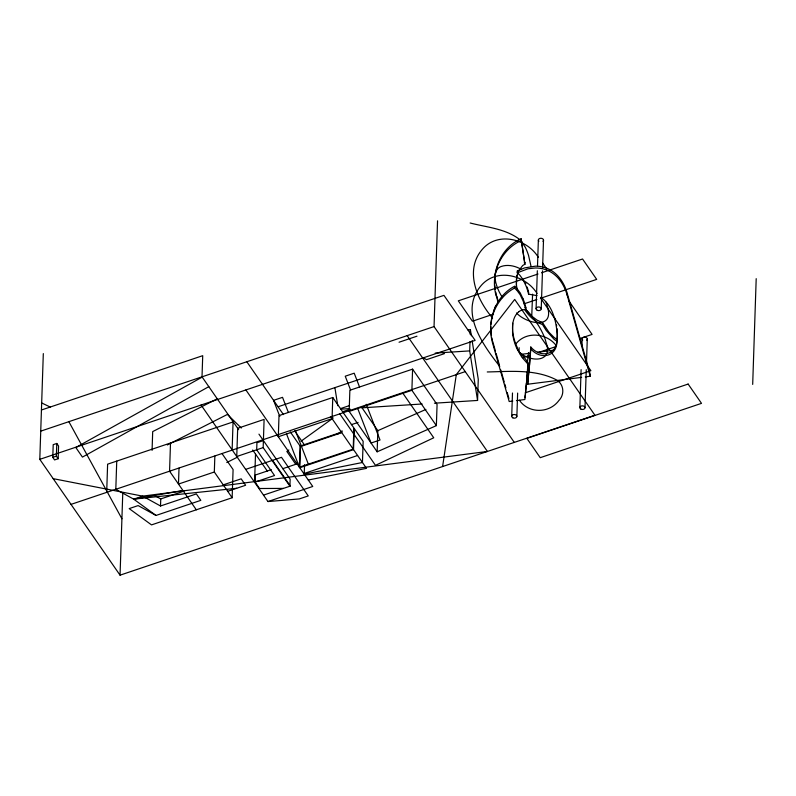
<?xml version="1.0" encoding="UTF-8"?>
<svg xmlns="http://www.w3.org/2000/svg" width="796" height="796" viewBox="0 0 796 796"><rect width="100%" height="100%" fill="white"/><g stroke="black" fill="none" stroke-linecap="round" stroke-linejoin="round"><path stroke-width="1.19" d="M532.584 294.162L531.748 316.161L537.131 320.171L542.514 322.629L548.981 332.32L554.056 337.395A27.731 19.671 1.9 0 0 557.15 339.464M442.606 466.546L456.297 374.637L514.694 299.425L594.93 415.243L120.047 575.17L39.8 459.342L43.312 353.593M52.785 457.352L53.203 444.665L56.795 443.462L58.576 446.029L58.158 458.725L54.566 459.929L52.785 457.352L56.367 456.148L56.795 443.462M106.684 492.376L107.619 464.177L233.228 421.88M116.743 461.103L115.808 489.301L133.678 499.152L156.016 515.44L200.821 500.356L196.363 493.918L160.523 505.987L142.643 496.137L53.173 478.655M120.047 575.17L122.773 492.784M152.076 450.387L152.693 431.591L217.179 398.836M160.523 505.987L160.752 498.943L154.444 495.46M170.503 442.994L169.568 471.192L196.314 509.808M179.01 468.128L178.483 484.067L214.323 471.998L214.85 456.058M232.124 450.128L233.059 421.93M156.016 515.44L138.136 505.589L129.181 508.604L151.519 524.892L232.153 497.739L233.089 469.54L222.114 453.7M254.581 482.247L255.516 454.048M283.446 488.406L259.556 488.505L255.098 482.068L255.337 475.023L271.337 469.64M263.168 447.611L264.103 419.412L237.686 428.308L236.75 456.506L263.168 447.611L289.913 486.217L290.152 479.172L258.949 434.138M299.425 467.232L300.132 446.078L290.271 431.86M304.55 464.764L304.231 474.167L362.449 462.496L363.155 441.352L354.24 428.477L353.533 449.631L299.774 467.73L300.48 446.586L341.385 432.805M332.768 397.493L332.071 418.646L278.311 436.745L279.008 415.602L332.768 397.493L353.892 427.979L353.185 449.123L299.376 467.162L286.47 433.76M349.165 411.413L349.862 390.269L412.587 369.145L437.074 404.487L436.367 425.631L377.145 451.81L349.165 411.413L411.89 390.299L412.587 369.145M377.145 451.81L377.851 430.656L361.762 407.433M514.296 442.407L434.049 326.579L437.551 220.83M434.437 403.204L477.56 400.448L469.69 350.897L470.008 341.494M470.237 334.449L470.396 329.743L467.929 329.902M477.56 400.448L478.267 379.294L472.118 340.628M497.818 301.933L495.808 292.202M525.798 309.435A113.639 80.635 1.9 0 0 523.002 300.679L520.146 294.729L517.092 290.57A27.651 19.621 1.9 0 0 514.445 288.122L514.505 286.301C494.853 296.629 486.853 321.325 492.316 342.121L509.191 401.522L512.813 401.055M511.719 416.308L512.485 393.005M537.031 295.634L528.584 294.152A113.639 80.635 1.9 0 0 525.788 285.396L522.932 279.436L519.878 275.287A27.651 19.621 1.9 0 0 517.231 272.829L517.291 271.018L524.395 267.954L535.429 266.163A22.766 16.159 1.9 0 1 546.205 268.023C557.2 271.993 564.284 282.55 567.259 293.455L590.264 374.458L590.204 376.269L585.299 376.896M518.455 271.038L522.644 265.575A10.985 7.801 1.9 0 1 524.912 264.302L521.111 238.78C499.699 248.113 490.276 274.182 496.127 295.993M516.863 416.378L517.639 393.075M519.022 351.374L519.141 347.703M524.912 264.302L521.111 238.78M523.062 298.868A113.639 80.635 1.9 0 1 525.857 307.624L525.798 309.435A10.845 7.701 1.9 0 0 518.813 311.684M528.584 294.152L528.643 292.331A113.639 80.635 1.9 0 0 527.101 286.988M527.678 367.961C530.464 359.036 518.475 355.404 517.101 347.086A92.396 65.561 1.9 0 1 513.858 338.001L513.43 336.131A86.456 61.352 1.9 0 1 512.614 330.489C512.146 323.853 513.37 316.111 518.833 311.694M581.627 377.364L527.678 384.229L529.171 367.871M530.464 352.668L530.773 347.006C540.325 358.329 557.319 355.404 557.011 338.937A82.137 58.277 1.9 0 0 557.329 333.763L557.031 328.629M536.086 308.749L537.34 270.73M537.509 265.824L538.365 240.074M541.23 308.828L542.494 270.809M542.573 268.351L543.509 240.143M557.091 341.275A27.731 19.671 1.9 0 1 553.996 339.205L546.106 330.33L542.454 324.44L542.514 322.629M590.204 376.269L567.2 295.266L567.259 293.455M579.856 407.632L581.11 369.613M581.886 346.31L582.135 338.947M585 407.701L586.264 369.682M586.463 363.553L587.279 339.026M752.688 384.408L756.2 278.66M527.987 362.289L527.549 369.941M530.335 354.658L530.773 347.006M527.609 368.13L527.081 376.14M530.186 356.688L530.395 352.847M530.245 354.867L529.509 365.185M527.31 372.22L526.723 380.478M530.096 356.936L529.32 367.414M512.684 323.216L512.554 332.3A86.456 61.352 1.9 0 0 513.37 337.942L513.798 339.812A92.396 65.561 1.9 0 0 517.042 348.907L521.788 357.105L527.927 364.1M526.972 376.478L526.325 384.975M529.38 365.603L527.678 384.229M526.385 383.165L525.41 394.498M526.176 385.473L524.892 399.522L516.435 400.597M524.952 397.702L525.211 395.174M527.38 362.459L528.514 352.638M516.733 275.376L516.365 286.172A86.456 61.352 1.9 0 0 516.554 288.053M490.993 324.231C492.326 309.326 501.241 295.276 514.445 288.122M494.913 277.157C496.595 261.556 506.684 247.078 521.052 240.601M494.047 310.35L495.261 306.689L496.734 304.788M517.878 272.451L516.435 278.908L516.425 284.361A86.456 61.352 1.9 0 0 517.241 290.003M515.858 343.942C525.927 331.086 546.384 332.907 555.996 345.295M288.868 449.979L286.849 451.431L295.764 464.297L297.784 462.844M300.968 441.253L333.245 417.99M337.116 434.497L342.161 430.865M202.194 377.085L75.819 447.531L82.446 457.093L208.821 386.657M167.299 444.964L227.407 414.427L241.327 428.039M226.8 462.546L237.735 456.994M517.231 272.829L527.987 268.789L535.37 267.973A22.766 16.159 1.9 0 1 546.146 269.834C557.14 273.804 564.225 284.361 567.2 295.266M377.851 430.656L425.9 409.423M41.442 410L202.721 355.683L202.015 376.836L238.621 429.661M40.735 431.143L443.939 295.366L475.152 340.399L278.023 406.786M538.016 274.003L458.307 300.838L472.426 321.226L493.53 314.121M541.529 272.809L582.563 258.999L596.682 279.386L540.414 298.331M39.8 459.342L434.049 326.579M399.055 342.22L416.975 336.191M524.007 303.853L536.902 299.515M340.579 408.577L349.543 405.562M342.439 411.801L350.28 409.164M71.003 504.385L465.252 371.623M263.406 440.566L256.929 442.745L256.69 449.79L274.52 475.53L255.098 482.068M522.962 357.693L529.987 355.324M538.186 352.558L555.767 346.638M580.364 338.36L592.085 334.41L568.752 300.729M351.354 424.666L358.071 422.407M236.661 488.286L133.678 499.152L142.643 496.137L487.411 451.451L407.164 335.633M300.132 446.078L342.2 431.91M245.666 469.381L281.505 457.312L308.251 495.918L299.286 498.933L267.954 501.55L201.08 405.035M160.752 498.943L183.876 491.152M223.238 484.863L241.158 478.834L245.616 485.262L227.696 491.301M282.67 468.715L297.605 463.68M525.27 392.786L590.881 370.687L540.683 298.231M303.833 473.6L357.603 455.491M263.496 495.122L290.371 486.067L272.54 460.327M267.954 501.55L312.748 486.465L245.884 389.94M308.291 480.028L366.518 468.356L330.847 416.885M133.678 499.152L182.941 490.505M520.365 354.459L530.176 353.205M537.539 352.27L553.489 350.24M435.193 353.096L469.69 350.897M340.807 409.174L349.434 408.627M361.752 407.841L422.119 403.99M487.251 371.961C510.077 371.513 534.832 368.956 555.887 379.612C563.867 383.592 565.031 394.348 558.911 400.488C549.359 413.582 528.643 413.791 519.42 400.249M470.177 222.999C486.893 227.338 505.749 228.661 519.818 239.606M542.454 324.44C534.842 321.962 528.882 315.972 524.544 309.445M41.671 402.945L50.427 407.144M521.44 269.416C515.4 265.954 507.798 264.123 501.052 266.541A10.487 7.443 1.9 0 0 497.938 268.511C492.535 274.739 495.779 283.913 498.614 290.58A86.456 61.352 1.9 0 0 501.45 295.913L502.545 297.654M520.136 352.787C531.141 362.538 553.449 362.299 546.006 342.28A82.137 58.277 1.9 0 0 544.424 337.196C540.146 326.758 533.569 317.146 525.35 309.415M441.372 351.703L444.427 353.643L426.507 359.683L423.452 357.742M516.524 312.997C526.504 323.892 555.24 330.161 547.21 306.002A82.137 58.277 1.9 0 0 546.076 302.172M530.713 348.817C540.265 360.14 557.26 357.215 556.951 340.748A82.137 58.277 1.9 0 0 557.27 335.574C556.434 322.529 553.339 307.903 543.041 298.968A23.671 16.796 1.9 0 0 540.603 297.336M531.758 316.131L525.659 309.166M538.305 257.247C526.753 238.551 497.45 231.278 482.157 249.516C464.287 270.312 476.913 300.012 492.575 318.012M537.101 293.525C525.549 274.829 496.246 267.555 480.953 285.794C458.804 311.972 483.063 345.205 499.788 366.429M521.519 241.367L525.41 247.496A109.878 77.968 1.9 0 1 528.524 255.357L531.051 266.431M542.593 262.969L546.832 269.098M411.89 390.299L436.367 425.631M402.537 392.746L433.74 437.79L375.473 465.342L339.812 413.87M246.82 361.742L283.426 414.577M294.679 430.835L304.54 445.054M252.7 449.989L267.476 471.322M214.323 471.998L232.153 497.739M56.367 456.148L58.158 458.725M68.794 421.532L121.917 518.773M525.619 283.058L525.838 283.585M523.052 298.868L520.206 292.908L517.151 288.759A27.651 19.621 1.9 0 0 514.505 286.301M359.553 387.015L354.21 373.195L345.245 376.21L350.588 390.04M366.23 404.298L380.02 440.009L371.065 443.024L357.712 408.467M288.311 412.308L282.53 397.333L273.565 400.348L279.794 416.477M295.435 430.736L308.341 464.148M496.863 296.56L497.878 300.122M492.714 341.494L495.41 350.996M496.087 353.374L499.46 365.255M500.813 370.001L504.186 381.881M504.863 384.259L505.878 387.821M507.221 392.577L508.913 398.517M554.912 318.171L555.28 319.504M491.918 337.962L492.376 340.3M556.454 324.748L556.683 326.042M470.396 329.743L471.351 335.793M334.887 387.582L337.763 405.711M491.47 335.623L490.824 326.668M494.853 285.635L495.231 289.237M494.654 279.804L494.714 283.276M538.932 241.218A2.577 1.831 1.9 0 1 539.19 238.74A2.577 1.831 1.9 0 1 542.703 238.81A2.577 1.831 1.9 0 1 542.922 241.307M582.702 340.101A2.577 1.831 1.9 0 1 582.961 337.613A2.577 1.831 1.9 0 1 586.473 337.683A2.577 1.831 1.9 0 1 586.692 340.181M524.226 262.829A10.985 7.801 1.9 0 1 524.972 262.491M524.892 307.684A10.845 7.701 1.9 0 1 525.857 307.614M517.291 271.018A27.651 19.621 1.9 0 1 518.007 271.615M688.132 384.06L526.852 438.367L540.225 457.68L701.505 403.363L688.132 384.06M537.2 310.271A2.577 1.831 1.9 0 0 541.22 308.977A2.577 1.831 1.9 0 0 537.549 307.117A2.577 1.831 1.9 0 0 537.2 310.271M580.971 409.144A2.577 1.831 1.9 0 0 584.99 407.85A2.577 1.831 1.9 0 0 581.319 406A2.577 1.831 1.9 0 0 580.971 409.144M512.833 417.82A2.577 1.831 1.9 0 0 516.853 416.527A2.577 1.831 1.9 0 0 513.181 414.676A2.577 1.831 1.9 0 0 512.833 417.82"/></g></svg>
